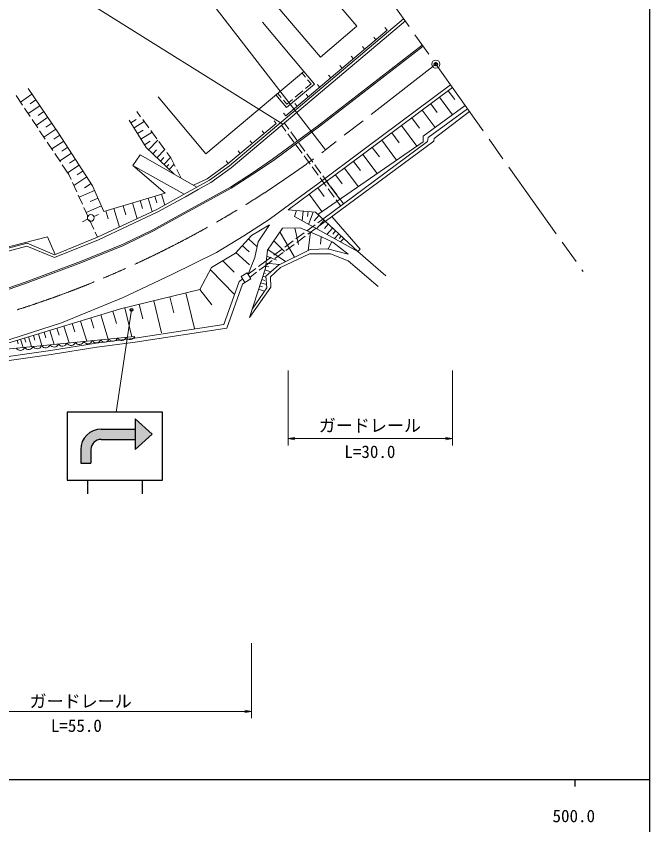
# Model space of a CAD drawing. Units: millimetres at full size, sheet at 1:1000; details may follow other scales. Extents: x 40000 to 680000, y 20000 to 380000.
# Drawn here: x 486052 to 579000, y 198357 to 316956 of the extents above; entities that cross this region are included whole.
import ezdxf
from ezdxf.enums import TextEntityAlignment as Align

# ---------------------------------------------------------------- set-up
doc = ezdxf.new("R2010")
doc.units = ezdxf.units.MM
doc.header["$LTSCALE"] = 1000
doc.header["$PDMODE"] = 32
doc.header["$PDSIZE"] = 500
doc.linetypes.add('CHAIN', pattern=[18.5, 12, -1.5, 3.5, -1.5])
for name, color, linetype, lineweight in [('M-BGD', 7, 'Continuous', 13), ('M-BMK', 2, 'CHAIN', 13), ('M-BMK-SRVR', 3, 'Continuous', 13), ('M-STR-HTXT', 7, 'Continuous', 13), ('M-STR-STRC', 7, 'Continuous', 13), ('M-TTL-BAND', 7, 'Continuous', 25)]:
    doc.layers.add(name, color=color, linetype=linetype, lineweight=lineweight)
doc.layers.add('M-OTRS', color=6, linetype='Continuous')
doc.styles.add('ＭＳ ゴシック', font='')
doc.styles.get('ＭＳ ゴシック').set_extended_font_data('MS Gothic')

# ---------------------------------------------------------------- blocks, each defined once
blk = doc.blocks.new('open_arrow')
at = {"color": 0, "linetype": 'Continuous', "lineweight": -2}
blk.add_lwpolyline([(7.5, 1.25), (0, 0), (7.5, -1.25)], dxfattribs=at)

msp = doc.modelspace()

# ---------------------------------------------------------------- hatches: boundary and pattern name
at = {"layer": 'M-STR-STRC'}
for points in [[(503518, 256388), (503518, 257888), (506018, 255638), (503518, 253388), (503518, 254888)], [(498518, 256388), (503518, 256388), (503518, 254888), (498518, 254888, 0.41421), (497018, 253388), (497018, 251388), (495518, 251388), (495518, 253388, -0.41421)]]:
    msp.add_hatch(color=256, dxfattribs=at).paths.add_polyline_path(points)

# ---------------------------------------------------------------- linework, layer by layer
at = {"layer": 'M-BGD'}
for p, q in [((540475, 314901), (525597, 302348)), ((540475, 314901), (540152, 315283)), ((538822, 313506), (538499, 313888)), ((537168, 312112), (536846, 312494)), ((535515, 310717), (535193, 311099)), ((533862, 309322), (533540, 309704)), ((527980, 308618), (528487, 308016)), ((528248, 308843), (529808, 306989)), ((528809, 307634), (529315, 307032)), ((532209, 307927), (531887, 308310)), ((525726, 303554), (529808, 306989)), ((528116, 306022), (526968, 305057)), ((529315, 307032), (528498, 306344)), ((530556, 306533), (530234, 306915)), ((549422, 306017), (550383, 304729)), ((486058, 305297), (486997, 303889)), ((488368, 305515), (486682, 304361)), ((524162, 305414), (525726, 303554)), ((524938, 305035), (524429, 305639)), ((528903, 305138), (528581, 305520)), ((548134, 305056), (550056, 302480)), ((489523, 303830), (487816, 302661)), ((488945, 304672), (488103, 304095)), ((525769, 304048), (525260, 304652)), ((526585, 304735), (525769, 304048)), ((527250, 303743), (526928, 304125)), ((546867, 304110), (547813, 302842)), ((487275, 303473), (488107, 302225)), ((490107, 302976), (489254, 302392)), ((504313, 302209), (503740, 302991)), ((525597, 302348), (525275, 302731)), ((525597, 302348), (525275, 302731)), ((545599, 303164), (547491, 300628)), ((488384, 301809), (489217, 300561)), ((490691, 302123), (488964, 300940)), ((491282, 301259), (490419, 300668)), ((502882, 301319), (503633, 301778)), ((503340, 300567), (504843, 301485)), ((505494, 300596), (504608, 301806)), ((524211, 301227), (523890, 301611)), ((526024, 300391), (525393, 301253)), ((544095, 302042), (545217, 300538)), ((489494, 300145), (490326, 298897)), ((491874, 300396), (490125, 299198)), ((503841, 299747), (504661, 300248)), ((506676, 298982), (505790, 300192)), ((524211, 301227), (517153, 295338)), ((522446, 299755), (522126, 300139)), ((525621, 300096), (524990, 300957)), ((542592, 300920), (544836, 297913)), ((492465, 299516), (491575, 298941)), ((504342, 298927), (505982, 299929)), ((526803, 298483), (525916, 299693)), ((527206, 298778), (526319, 299988)), ((541142, 299838), (542224, 298389)), ((490604, 298481), (491436, 297233)), ((493040, 298627), (491270, 297482)), ((493613, 297742), (492728, 297169)), ((504857, 298085), (505699, 298600)), ((505479, 297331), (506837, 298762)), ((507857, 297368), (506971, 298579)), ((520682, 298282), (520362, 298666)), ((527985, 296869), (527098, 298079)), ((528388, 297165), (527501, 298375)), ((538295, 297714), (539338, 296317)), ((539693, 298757), (541856, 295858)), ((491713, 296817), (492546, 295569)), ((494185, 296856), (492440, 295728)), ((506084, 296756), (506659, 297361)), ((506690, 296181), (507840, 297392)), ((508725, 296183), (508153, 296965)), ((518918, 296810), (518597, 297194)), ((529570, 295551), (528683, 296761)), ((536898, 296671), (538983, 293877)), ((494749, 295984), (493877, 295420)), ((507203, 295694), (507690, 296207)), ((507716, 295207), (508689, 296233)), ((509374, 294913), (508725, 296183)), ((517153, 295338), (516833, 295722)), ((517153, 295338), (516833, 295722)), ((529167, 295256), (528280, 296466)), ((535551, 295666), (536556, 294318)), ((492823, 295153), (493762, 293745)), ((495314, 295111), (493593, 293999)), ((495870, 294251), (495010, 293695)), ((508098, 294844), (508460, 295226)), ((508479, 294482), (509205, 295246)), ((510251, 293198), (509602, 294468)), ((530348, 293643), (529462, 294853)), ((530752, 293938), (529865, 295148)), ((534202, 294662), (536195, 291954)), ((493762, 293745), (494103, 292999)), ((496426, 293391), (494495, 292142)), ((531530, 292029), (530644, 293239)), ((531934, 292325), (531047, 293535)), ((532888, 293695), (533855, 292382)), ((494311, 292544), (494935, 291180)), ((497050, 292425), (496085, 291801)), ((530301, 291790), (531239, 290517)), ((531575, 292728), (533509, 290102)), ((533116, 290711), (532229, 291921)), ((495143, 290725), (495767, 289361)), ((497565, 291401), (495285, 290416)), ((507367, 290848), (507846, 289256)), ((529027, 290853), (530903, 288305)), ((532712, 290416), (531826, 291626)), ((498058, 290261), (496918, 289768)), ((503093, 289563), (503787, 287254)), ((504247, 289910), (504594, 288756)), ((505402, 290257), (505993, 288292)), ((506385, 290553), (506680, 289570)), ((533639, 289151), (533008, 290012)), ((534042, 289447), (533411, 290308)), ((495975, 288907), (496599, 287542)), ((498550, 289121), (496318, 288156)), ((499216, 288398), (499565, 287234)), ((500380, 288748), (501195, 286035)), ((501736, 289156), (502144, 287799)), ((528152, 288369), (528017, 286922)), ((528876, 288302), (528808, 287578)), ((529599, 288234), (528922, 286426)), ((529936, 288203), (536187, 282441)), ((496537, 287161), (495774, 286814)), ((496807, 287088), (497431, 285724)), ((497450, 287571), (498114, 287867)), ((530453, 287726), (529747, 286960)), ((531219, 287020), (530084, 285789)), ((530292, 286662), (531022, 287201)), ((526907, 285890), (527488, 283453)), ((528684, 285474), (529890, 286365)), ((530038, 285856), (528832, 284964)), ((531394, 286858), (530440, 286153)), ((531835, 286453), (531267, 285837)), ((532450, 285885), (531597, 284959)), ((497639, 285269), (497980, 284523)), ((524746, 285326), (526870, 281605)), ((527076, 284285), (528282, 285176)), ((528430, 284667), (527224, 283775)), ((529233, 285269), (528884, 282600)), ((532913, 285458), (532487, 284995)), ((533377, 285031), (532734, 284335)), ((533744, 284692), (533423, 284344)), ((520126, 284301), (521406, 283126)), ((523858, 284030), (525409, 282433)), ((525467, 283096), (526674, 283988)), ((526822, 283478), (525615, 282586)), ((530804, 284616), (530690, 283523)), ((532334, 283872), (531817, 282815)), ((534112, 284354), (533638, 283839)), ((518294, 282305), (520290, 280472)), ((519210, 283303), (520208, 282387)), ((522969, 282735), (525560, 280958)), ((523859, 281907), (525065, 282799)), ((525213, 282289), (524007, 281397)), ((536187, 282441), (540254, 278873)), ((516354, 281078), (518024, 279433)), ((523605, 281099), (522651, 280394)), ((522727, 281071), (523457, 281610)), ((522804, 281754), (524240, 281186)), ((520063, 279103), (521194, 279938)), ((521596, 280235), (522727, 281071)), ((521707, 279696), (522651, 280394)), ((522636, 280257), (523099, 280205)), ((522691, 280754), (524692, 280529)), ((514538, 279739), (518073, 276122)), ((520361, 278700), (521305, 279399)), ((522226, 278819), (522672, 278674)), ((522381, 279294), (522604, 279222)), ((522535, 279770), (523422, 279481)), ((521917, 277868), (522780, 277587)), ((522071, 278343), (522503, 278203)), ((510927, 276370), (512212, 271155)), ((512971, 276873), (514764, 274596)), ((521608, 276917), (522497, 276628)), ((521762, 277392), (522207, 277248)), ((506226, 275212), (507384, 270510)), ((508577, 275791), (509156, 273440)), ((501999, 274170), (503040, 269943)), ((504113, 274691), (504633, 272577)), ((498457, 273132), (499529, 269599)), ((500224, 273668), (500759, 271901)), ((494285, 271866), (494657, 270638)), ((495512, 272238), (496406, 269293)), ((496985, 272685), (497431, 271213)), ((490157, 270614), (490416, 269761)), ((491010, 270873), (491631, 268826)), ((492034, 271183), (492344, 270160)), ((493057, 271494), (493802, 269038)), ((486200, 269414), (486350, 268919)), ((486695, 269564), (487055, 268377)), ((487288, 269743), (487468, 269150)), ((487881, 269923), (488313, 268501)), ((488592, 270139), (488808, 269428)), ((489304, 270355), (489821, 268648)), ((503410, 269979), (503437, 269737))]:
    msp.add_line(p, q, dxfattribs=at)
for points in [[(524122, 318642), (530678, 310947), (536020, 315497), (529464, 323193)], [(519616, 277898), (520477, 278417), (519934, 279317), (519073, 278798)]]:
    msp.add_lwpolyline(points, close=True, dxfattribs=at)
for points in [[(449270, 273426), (487651, 283663), (491671, 281970), (497980, 284523), (506673, 288612), (510716, 290832), (512562, 291884), (514415, 292904), (517329, 295023), (542882, 316562)], [(449319, 273025), (487622, 283241), (491668, 281538), (498140, 284156), (506854, 288255), (510911, 290483), (512757, 291535), (514630, 292566), (517575, 294708), (543140, 316256)], [(506866, 305105), (513853, 296762), (528248, 308843), (522172, 316064)], [(431806, 268999), (436690, 269513), (442042, 269840), (451646, 270588), (457535, 271126), (463493, 271897), (466882, 272458), (471438, 273369), (475995, 274397), (481089, 275799), (487375, 277949), (495484, 280963), (501723, 283511), (506093, 285637), (510253, 287927), (517473, 291896), (520667, 293937), (523658, 295962), (530450, 300978), (545609, 312726)], [(431829, 268800), (436707, 269314), (442055, 269641), (451663, 270389), (457556, 270927), (463523, 271699), (466918, 272261), (471480, 273173), (476044, 274203), (481148, 275608), (487443, 277761), (495557, 280777), (501805, 283328), (506185, 285459), (510349, 287752), (517575, 291724), (520777, 293769), (523774, 295798), (530571, 300819), (545731, 312568)], [(479175, 267606), (492695, 271981), (501761, 275709), (508879, 279070), (515459, 282290), (519442, 284747), (523170, 287148), (525429, 288786), (530320, 292373), (537117, 297438), (549756, 306893)], [(503156, 295034), (507923, 291015), (498903, 288304), (497267, 292090), (492278, 299805), (487803, 306340)], [(529936, 288203), (525935, 288576), (534503, 294884), (550047, 306483)], [(530286, 287880), (545750, 298543), (545750, 299371), (551930, 303834)], [(531022, 287201), (546395, 298562), (546494, 299177), (552253, 303379)], [(531394, 286858), (547314, 298629), (547353, 299025), (552548, 302976)], [(502650, 301698), (505096, 297694), (509205, 293793)], [(512562, 291884), (504231, 296623), (503156, 295034), (510716, 290832)], [(517153, 295338), (514045, 293095), (512064, 292167)], [(536187, 282441), (526867, 287553), (527157, 288462)], [(536187, 282441), (536532, 282771), (532354, 287568)], [(520063, 279103), (521071, 281547), (521557, 283840), (523226, 286363), (520590, 284806), (518205, 282208), (514728, 280087), (512971, 276873), (501366, 274014), (480749, 267760)], [(522903, 282639), (525125, 285877), (527723, 285896), (530849, 284597), (532506, 283787), (534728, 282074), (531696, 282846), (529192, 282752), (524541, 280455), (522658, 278816), (522828, 277103), (520649, 273969)], [(483370, 282716), (490648, 284588), (491776, 282013)], [(522903, 282639), (522605, 279984), (520264, 272785)], [(520264, 272785), (523430, 277197), (523336, 278741), (524842, 280078), (529098, 282093), (532167, 282093), (534728, 281057), (539152, 277310)], [(476826, 263260), (478203, 265779), (485279, 267085), (491079, 267913), (497780, 268984), (503437, 269737), (516512, 271729), (518761, 278058), (519306, 278412)], [(477353, 262972), (478592, 265241), (485376, 266492), (491168, 267320), (497867, 268390), (503521, 269143), (516957, 271190), (519259, 277665), (519616, 277898)], [(467677, 265776), (478612, 267551), (503410, 269979)]]:
    msp.add_lwpolyline(points, dxfattribs=at)
msp.add_circle((496993, 287368), 500, dxfattribs=at)
at = {"layer": 'M-BGD', "lineweight": 25}
msp.add_circle((502953, 273868), 200, dxfattribs=at)
at = {"layer": 'M-BGD'}
for centre in [(495323, 269474), (496563, 269595), (497803, 269717), (499043, 269838), (500282, 269960), (501522, 270081), (502762, 270202), (486644, 268624), (487884, 268745), (489123, 268867), (490363, 268988), (491603, 269109), (492843, 269231), (494083, 269352)]:
    msp.add_arc(centre, 685, 210.18143, 341.00711, dxfattribs=at)
at = {"layer": 'M-BMK'}
for p, q in [((526010, 340294), (547611, 309910)), ((547611, 309910), (531427, 297337)), ((547611, 309910), (569211, 279526))]:
    msp.add_line(p, q, dxfattribs=at)
msp.add_arc((440783, 416851), 150000, 273.4908, 307.17789, dxfattribs=at)
at = {"layer": 'M-BMK-SRVR'}
msp.add_circle((547611, 309910), 600, dxfattribs=at)
msp.add_point((547611, 309910), dxfattribs=at)
at = {"layer": 'M-OTRS'}
msp.add_point((547611, 309910), dxfattribs=at)
at = {"layer": 'M-STR-HTXT'}
for p, q in [((531427, 297337), (510302, 324660)), ((495000, 320000), (525161, 301102)), ((525935, 265000), (525935, 254000)), ((550047, 265000), (550047, 254000)), ((525935, 255000), (550047, 255000)), ((520593, 225000), (520593, 214000)), ((469052, 215000), (520593, 215000))]:
    msp.add_line(p, q, dxfattribs=at)
at = {"layer": 'M-STR-STRC'}
msp.add_line((502953, 273868), (500736, 258888), dxfattribs=at)
at = {"layer": 'M-STR-STRC', "lineweight": 25}
for p, q in [((493518, 258888), (493518, 250278)), ((507518, 258888), (493518, 258888)), ((507518, 248888), (507518, 258888)), ((503518, 257888), (503518, 253388)), ((503518, 257888), (506018, 255638)), ((498518, 256388), (503518, 256388)), ((506018, 255638), (503518, 253388)), ((498518, 254888), (503518, 254888)), ((495518, 253388), (495518, 251388)), ((497018, 253388), (497018, 251388)), ((493518, 250272), (493518, 248888)), ((495518, 251388), (497018, 251388)), ((493518, 248888), (507518, 248888)), ((496518, 248888), (496518, 246888)), ((504518, 248888), (504518, 246888))]:
    msp.add_line(p, q, dxfattribs=at)
for radius in [3000, 1500]:
    msp.add_arc((498518, 253388), radius, 90, 180, dxfattribs=at)
at = {"layer": 'M-TTL-BAND'}
for p, q in [((579000, 20000), (579000, 370000)), ((40000, 205000), (579000, 205000)), ((568000, 205000), (568000, 204000))]:
    msp.add_line(p, q, dxfattribs=at)

# ---------------------------------------------------------------- block references
at = {"layer": 'M-STR-HTXT', "xscale": 133, "yscale": 133}
msp.add_blockref('open_arrow', (525935, 255000), dxfattribs=at)
at = {"layer": 'M-STR-HTXT', "xscale": 133, "yscale": 133, "rotation": 180}
for p in [(550047, 255000), (520593, 215000)]:
    msp.add_blockref('open_arrow', p, dxfattribs=at)

# ---------------------------------------------------------------- texts
at = {"layer": 'M-STR-HTXT', "style": 'ＭＳ ゴシック'}
for p in [(537937, 256918), (495513, 216486)]:
    msp.add_text('ガードレール', height=1833, dxfattribs=at).set_placement(p, align=Align.MIDDLE_CENTER)
for s, p in [('L=30.0', (537937, 251608)), ('L=55.0', (494882, 211438))]:
    msp.add_text(s, height=1833, dxfattribs=at).set_placement(p, align=Align.BOTTOM_CENTER)
at = {"layer": 'M-TTL-BAND', "style": 'ＭＳ ゴシック'}
msp.add_text('500.0', height=1833, dxfattribs=at).set_placement((567844, 198195), align=Align.BOTTOM_CENTER)

doc.saveas('drawing.dxf')
